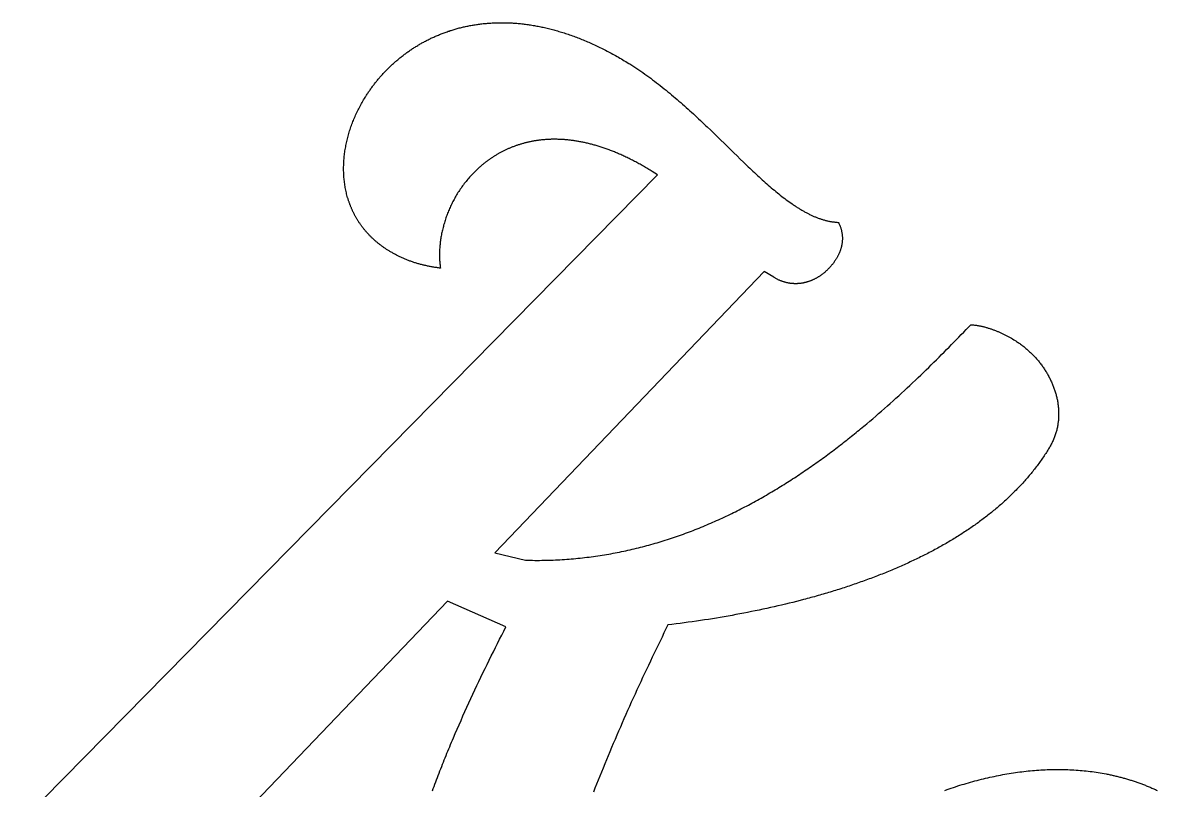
# Model space of a CAD drawing. Extents: x 156 to 510, y 849 to 1306.
# Drawn here: x 160.48 to 199.87, y 972.91 to 999.58 of the extents above; entities that cross this region are included whole.
import ezdxf

# ---------------------------------------------------------------- set-up
doc = ezdxf.new("R2010")
doc.units = 0
doc.layers.add('color#7d7d7dff', color=1, linetype='CONTINUOUS')

msp = doc.modelspace()

# ---------------------------------------------------------------- linework, layer by layer
at = {"layer": 'color#7d7d7dff'}
for points in [[(160.477, 971.883), (182.521, 994.296), (182.338, 994.41), (182.299, 994.434), (182.26, 994.457), (182.221, 994.481), (182.182, 994.504), (182.144, 994.527), (182.105, 994.55), (182.066, 994.572), (182.028, 994.594), (181.99, 994.616), (181.951, 994.637), (181.913, 994.658), (181.875, 994.679), (181.837, 994.7), (181.799, 994.72), (181.761, 994.74), (181.724, 994.76), (181.686, 994.78), (181.649, 994.799), (181.611, 994.818), (181.574, 994.837), (181.537, 994.855), (181.499, 994.873), (181.462, 994.891), (181.425, 994.909), (181.388, 994.926), (181.352, 994.943), (181.315, 994.96), (181.278, 994.976), (181.242, 994.993), (181.205, 995.009), (181.169, 995.024), (181.133, 995.04), (181.097, 995.055), (181.061, 995.07), (181.025, 995.085), (180.989, 995.099), (180.953, 995.113), (180.917, 995.127), (180.882, 995.141), (180.846, 995.154), (180.811, 995.167), (180.775, 995.18), (180.74, 995.193), (180.705, 995.205), (180.67, 995.218), (180.635, 995.229), (180.6, 995.241), (180.566, 995.252), (180.531, 995.264), (180.496, 995.275), (180.462, 995.285), (180.428, 995.296), (180.393, 995.306), (180.359, 995.316), (180.325, 995.325), (180.291, 995.335), (180.257, 995.344), (180.223, 995.353), (180.19, 995.362), (180.156, 995.37), (180.122, 995.378), (180.089, 995.386), (180.056, 995.394), (180.022, 995.402), (179.989, 995.409), (179.956, 995.416), (179.923, 995.423), (179.891, 995.43), (179.858, 995.436), (179.825, 995.442), (179.793, 995.448), (179.76, 995.454), (179.728, 995.459), (179.696, 995.465), (179.663, 995.47), (179.631, 995.474), (179.599, 995.479), (179.567, 995.483), (179.536, 995.488), (179.504, 995.492), (179.472, 995.495), (179.441, 995.499), (179.41, 995.502), (179.378, 995.505), (179.347, 995.508), (179.316, 995.511), (179.285, 995.513), (179.254, 995.515), (179.223, 995.517), (179.193, 995.519), (179.162, 995.521), (179.132, 995.522), (179.101, 995.523), (179.071, 995.524), (179.041, 995.525), (179.011, 995.526), (178.981, 995.526), (178.951, 995.526), (178.921, 995.526), (178.891, 995.526), (178.862, 995.525), (178.832, 995.525), (178.803, 995.524), (178.774, 995.523), (178.744, 995.522), (178.715, 995.52), (178.686, 995.518), (178.657, 995.517), (178.629, 995.515), (178.6, 995.512), (178.571, 995.51), (178.543, 995.508), (178.515, 995.505), (178.486, 995.502), (178.458, 995.499), (178.43, 995.495), (178.402, 995.492), (178.374, 995.488), (178.347, 995.484), (178.319, 995.48), (178.291, 995.476), (178.264, 995.472), (178.237, 995.467), (178.209, 995.462), (178.182, 995.457), (178.155, 995.452), (178.128, 995.447), (178.101, 995.441), (178.075, 995.436), (178.048, 995.43), (178.022, 995.424), (177.995, 995.418), (177.969, 995.411), (177.943, 995.405), (177.917, 995.398), (177.891, 995.391), (177.865, 995.384), (177.839, 995.377), (177.813, 995.37), (177.788, 995.362), (177.762, 995.355), (177.737, 995.347), (177.712, 995.339), (177.686, 995.331), (177.661, 995.322), (177.636, 995.314), (177.612, 995.305), (177.587, 995.297), (177.562, 995.288), (177.538, 995.279), (177.513, 995.269), (177.489, 995.26), (177.465, 995.25), (177.441, 995.241), (177.417, 995.231), (177.393, 995.221), (177.369, 995.211), (177.345, 995.201), (177.322, 995.19), (177.298, 995.18), (177.275, 995.169), (177.252, 995.158), (177.229, 995.147), (177.206, 995.136), (177.183, 995.125), (177.16, 995.113), (177.137, 995.102), (177.115, 995.09), (177.092, 995.078), (177.07, 995.066), (177.048, 995.054), (177.026, 995.042), (177.004, 995.029), (176.982, 995.017), (176.96, 995.004), (176.938, 994.992), (176.916, 994.979), (176.895, 994.966), (176.874, 994.952), (176.852, 994.939), (176.831, 994.926), (176.81, 994.912), (176.789, 994.899), (176.768, 994.885), (176.748, 994.871), (176.727, 994.857), (176.707, 994.843), (176.686, 994.829), (176.666, 994.814), (176.646, 994.8), (176.626, 994.785), (176.606, 994.77), (176.586, 994.756), (176.566, 994.741), (176.547, 994.726), (176.527, 994.71), (176.508, 994.695), (176.489, 994.68), (176.469, 994.664), (176.45, 994.649), (176.431, 994.633), (176.413, 994.617), (176.394, 994.601), (176.375, 994.585), (176.357, 994.569), (176.338, 994.553), (176.32, 994.537), (176.302, 994.52), (176.266, 994.487), (176.231, 994.453), (176.196, 994.42), (176.161, 994.385), (176.127, 994.351), (176.093, 994.315), (176.06, 994.28), (176.027, 994.244), (175.995, 994.208), (175.963, 994.172), (175.932, 994.135), (175.901, 994.098), (175.871, 994.061), (175.841, 994.023), (175.811, 993.985), (175.782, 993.947), (175.754, 993.908), (175.725, 993.87), (175.698, 993.83), (175.671, 993.791), (175.644, 993.752), (175.618, 993.712), (175.592, 993.672), (175.567, 993.631), (175.544, 993.593), (175.521, 993.555), (175.499, 993.517), (175.477, 993.478), (175.455, 993.439), (175.434, 993.4), (175.414, 993.361), (175.393, 993.321), (175.374, 993.281), (175.354, 993.241), (175.336, 993.201), (175.317, 993.161), (175.299, 993.121), (175.282, 993.08), (175.264, 993.039), (175.248, 992.998), (175.232, 992.957), (175.216, 992.916), (175.201, 992.875), (175.186, 992.834), (175.171, 992.792), (175.157, 992.751), (175.144, 992.709), (175.131, 992.668), (175.118, 992.626), (175.106, 992.584), (175.094, 992.542), (175.083, 992.501), (175.072, 992.459), (175.061, 992.417), (175.052, 992.375), (175.042, 992.333), (175.033, 992.291), (175.024, 992.25), (175.016, 992.208), (175.009, 992.166), (175.001, 992.125), (174.995, 992.083), (174.988, 992.041), (174.983, 992), (174.977, 991.959), (174.972, 991.917), (174.968, 991.876), (174.964, 991.835), (174.961, 991.794), (174.958, 991.753), (174.955, 991.713), (174.953, 991.672), (174.951, 991.632), (174.95, 991.592), (174.949, 991.551), (174.949, 991.512), (174.949, 991.472), (174.95, 991.433), (174.951, 991.393), (174.953, 991.354), (174.955, 991.315), (174.958, 991.277), (174.961, 991.238), (174.964, 991.2), (174.968, 991.163), (174.973, 991.125), (174.978, 991.088), (174.983, 991.051), (174.95, 991.055), (174.917, 991.059), (174.885, 991.063), (174.852, 991.068), (174.82, 991.073), (174.787, 991.078), (174.755, 991.083), (174.723, 991.088), (174.692, 991.094), (174.66, 991.099), (174.629, 991.105), (174.598, 991.111), (174.567, 991.117), (174.536, 991.124), (174.505, 991.13), (174.475, 991.137), (174.444, 991.144), (174.414, 991.151), (174.384, 991.158), (174.354, 991.165), (174.325, 991.173), (174.295, 991.181), (174.266, 991.189), (174.237, 991.197), (174.208, 991.205), (174.179, 991.214), (174.15, 991.222), (174.121, 991.231), (174.093, 991.24), (174.064, 991.249), (174.036, 991.258), (174.008, 991.268), (173.98, 991.278), (173.953, 991.287), (173.925, 991.297), (173.898, 991.308), (173.87, 991.318), (173.843, 991.328), (173.816, 991.339), (173.789, 991.35), (173.762, 991.361), (173.736, 991.372), (173.709, 991.384), (173.683, 991.395), (173.657, 991.407), (173.63, 991.419), (173.604, 991.431), (173.578, 991.443), (173.553, 991.455), (173.527, 991.468), (173.502, 991.48), (173.476, 991.493), (173.451, 991.506), (173.426, 991.519), (173.401, 991.533), (173.376, 991.546), (173.351, 991.56), (173.326, 991.574), (173.301, 991.588), (173.277, 991.602), (173.252, 991.616), (173.228, 991.631), (173.204, 991.646), (173.18, 991.66), (173.158, 991.674), (173.136, 991.688), (173.115, 991.702), (173.093, 991.715), (173.072, 991.729), (173.051, 991.744), (173.03, 991.758), (173.01, 991.772), (172.989, 991.787), (172.969, 991.801), (172.949, 991.816), (172.929, 991.831), (172.909, 991.846), (172.889, 991.861), (172.869, 991.876), (172.85, 991.891), (172.831, 991.906), (172.812, 991.921), (172.793, 991.937), (172.774, 991.952), (172.755, 991.968), (172.737, 991.984), (172.719, 992), (172.701, 992.016), (172.683, 992.032), (172.665, 992.048), (172.647, 992.064), (172.63, 992.08), (172.612, 992.097), (172.595, 992.113), (172.578, 992.13), (172.561, 992.146), (172.545, 992.163), (172.528, 992.18), (172.512, 992.197), (172.496, 992.214), (172.48, 992.231), (172.464, 992.248), (172.448, 992.265), (172.432, 992.283), (172.417, 992.3), (172.402, 992.318), (172.386, 992.335), (172.371, 992.353), (172.357, 992.371), (172.342, 992.388), (172.327, 992.406), (172.313, 992.424), (172.299, 992.442), (172.285, 992.461), (172.271, 992.479), (172.257, 992.497), (172.244, 992.515), (172.23, 992.534), (172.217, 992.552), (172.204, 992.571), (172.191, 992.59), (172.178, 992.609), (172.165, 992.627), (172.153, 992.646), (172.14, 992.665), (172.128, 992.684), (172.116, 992.703), (172.104, 992.723), (172.093, 992.742), (172.081, 992.761), (172.069, 992.781), (172.058, 992.8), (172.047, 992.819), (172.036, 992.839), (172.025, 992.859), (172.014, 992.878), (172.004, 992.898), (171.993, 992.918), (171.983, 992.938), (171.973, 992.958), (171.963, 992.978), (171.953, 992.998), (171.944, 993.018), (171.934, 993.038), (171.925, 993.059), (171.915, 993.079), (171.906, 993.1), (171.897, 993.12), (171.889, 993.14), (171.88, 993.161), (171.871, 993.182), (171.863, 993.202), (171.855, 993.223), (171.847, 993.244), (171.839, 993.265), (171.831, 993.286), (171.823, 993.307), (171.816, 993.328), (171.809, 993.349), (171.801, 993.37), (171.794, 993.391), (171.788, 993.412), (171.781, 993.433), (171.774, 993.455), (171.768, 993.476), (171.761, 993.497), (171.749, 993.54), (171.737, 993.583), (171.726, 993.627), (171.716, 993.67), (171.706, 993.714), (171.696, 993.757), (171.688, 993.801), (171.679, 993.846), (171.672, 993.89), (171.665, 993.934), (171.658, 993.979), (171.652, 994.023), (171.646, 994.068), (171.641, 994.113), (171.637, 994.158), (171.633, 994.203), (171.63, 994.248), (171.627, 994.294), (171.625, 994.339), (171.623, 994.385), (171.622, 994.43), (171.621, 994.476), (171.621, 994.522), (171.622, 994.568), (171.623, 994.614), (171.624, 994.66), (171.626, 994.706), (171.629, 994.752), (171.632, 994.798), (171.636, 994.844), (171.64, 994.891), (171.645, 994.937), (171.65, 994.983), (171.655, 995.03), (171.662, 995.076), (171.668, 995.122), (171.676, 995.169), (171.683, 995.215), (171.692, 995.262), (171.7, 995.308), (171.71, 995.355), (171.719, 995.401), (171.73, 995.447), (171.741, 995.494), (171.752, 995.54), (171.764, 995.587), (171.776, 995.633), (171.789, 995.679), (171.802, 995.725), (171.816, 995.772), (171.83, 995.818), (171.845, 995.864), (171.86, 995.91), (171.876, 995.956), (171.892, 996.001), (171.908, 996.047), (171.926, 996.093), (171.943, 996.139), (171.961, 996.184), (171.98, 996.229), (171.999, 996.275), (172.018, 996.32), (172.038, 996.365), (172.059, 996.41), (172.08, 996.455), (172.101, 996.5), (172.123, 996.544), (172.145, 996.589), (172.168, 996.633), (172.191, 996.677), (172.215, 996.721), (172.239, 996.765), (172.264, 996.809), (172.289, 996.853), (172.314, 996.896), (172.34, 996.939), (172.367, 996.982), (172.383, 997.009), (172.4, 997.036), (172.418, 997.063), (172.435, 997.09), (172.453, 997.117), (172.47, 997.143), (172.488, 997.17), (172.506, 997.197), (172.525, 997.223), (172.543, 997.249), (172.562, 997.276), (172.581, 997.302), (172.6, 997.328), (172.619, 997.354), (172.638, 997.38), (172.658, 997.406), (172.677, 997.431), (172.697, 997.457), (172.717, 997.483), (172.737, 997.508), (172.758, 997.534), (172.778, 997.559), (172.799, 997.584), (172.82, 997.609), (172.841, 997.634), (172.862, 997.659), (172.883, 997.684), (172.905, 997.708), (172.927, 997.733), (172.949, 997.758), (172.971, 997.782), (172.993, 997.806), (173.015, 997.83), (173.038, 997.854), (173.061, 997.878), (173.084, 997.902), (173.107, 997.926), (173.13, 997.949), (173.153, 997.973), (173.177, 997.996), (173.201, 998.019), (173.225, 998.043), (173.249, 998.066), (173.273, 998.088), (173.297, 998.111), (173.322, 998.134), (173.347, 998.156), (173.371, 998.179), (173.397, 998.201), (173.422, 998.223), (173.447, 998.245), (173.473, 998.267), (173.498, 998.289), (173.524, 998.31), (173.55, 998.332), (173.576, 998.353), (173.603, 998.374), (173.629, 998.395), (173.656, 998.416), (173.683, 998.437), (173.71, 998.457), (173.737, 998.478), (173.764, 998.498), (173.791, 998.518), (173.819, 998.538), (173.847, 998.558), (173.875, 998.578), (173.903, 998.597), (173.931, 998.617), (173.959, 998.636), (173.988, 998.655), (174.017, 998.674), (174.045, 998.693), (174.074, 998.711), (174.103, 998.73), (174.133, 998.748), (174.162, 998.766), (174.192, 998.784), (174.222, 998.802), (174.251, 998.819), (174.281, 998.837), (174.312, 998.854), (174.342, 998.871), (174.372, 998.888), (174.403, 998.905), (174.434, 998.922), (174.465, 998.938), (174.496, 998.954), (174.527, 998.97), (174.559, 998.986), (174.59, 999.002), (174.622, 999.017), (174.654, 999.033), (174.685, 999.048), (174.718, 999.063), (174.75, 999.077), (174.782, 999.092), (174.815, 999.106), (174.847, 999.121), (174.88, 999.135), (174.913, 999.148), (174.946, 999.162), (174.98, 999.176), (175.013, 999.189), (175.047, 999.202), (175.08, 999.215), (175.114, 999.227), (175.148, 999.24), (175.182, 999.252), (175.216, 999.264), (175.251, 999.276), (175.285, 999.287), (175.32, 999.299), (175.355, 999.31), (175.39, 999.321), (175.425, 999.332), (175.46, 999.342), (175.495, 999.352), (175.531, 999.363), (175.566, 999.372), (175.602, 999.382), (175.638, 999.392), (175.674, 999.401), (175.71, 999.41), (175.746, 999.419), (175.783, 999.427), (175.819, 999.436), (175.856, 999.444), (175.893, 999.452), (175.93, 999.459), (175.967, 999.467), (176.004, 999.474), (176.042, 999.481), (176.079, 999.488), (176.117, 999.494), (176.154, 999.5), (176.192, 999.506), (176.23, 999.512), (176.268, 999.518), (176.307, 999.523), (176.345, 999.528), (176.383, 999.533), (176.422, 999.537), (176.461, 999.542), (176.5, 999.546), (176.539, 999.55), (176.578, 999.553), (176.617, 999.556), (176.657, 999.559), (176.696, 999.562), (176.736, 999.565), (176.776, 999.567), (176.815, 999.569), (176.855, 999.571), (176.896, 999.572), (176.936, 999.574), (176.976, 999.575), (177.017, 999.575), (177.057, 999.576), (177.098, 999.576), (177.139, 999.576), (177.18, 999.576), (177.221, 999.575), (177.262, 999.574), (177.304, 999.573), (177.345, 999.572), (177.387, 999.57), (177.428, 999.568), (177.47, 999.566), (177.512, 999.563), (177.554, 999.56), (177.596, 999.557), (177.639, 999.554), (177.681, 999.55), (177.724, 999.546), (177.766, 999.542), (177.809, 999.537), (177.852, 999.532), (177.895, 999.527), (177.938, 999.522), (177.981, 999.516), (178.024, 999.51), (178.068, 999.504), (178.111, 999.497), (178.155, 999.491), (178.199, 999.483), (178.243, 999.476), (178.287, 999.468), (178.331, 999.46), (178.375, 999.452), (178.419, 999.443), (178.464, 999.434), (178.508, 999.425), (178.553, 999.415), (178.598, 999.405), (178.643, 999.395), (178.688, 999.384), (178.733, 999.373), (178.778, 999.362), (178.823, 999.351), (178.868, 999.339), (178.914, 999.327), (178.96, 999.314), (179.005, 999.302), (179.051, 999.288), (179.097, 999.275), (179.143, 999.261), (179.189, 999.247), (179.235, 999.233), (179.282, 999.218), (179.328, 999.203), (179.375, 999.188), (179.421, 999.172), (179.468, 999.156), (179.515, 999.139), (179.562, 999.123), (179.609, 999.106), (179.656, 999.088), (179.703, 999.071), (179.751, 999.052), (179.798, 999.034), (179.846, 999.015), (179.893, 998.996), (179.941, 998.977), (179.989, 998.957), (180.037, 998.937), (180.085, 998.916), (180.133, 998.895), (180.181, 998.874), (180.229, 998.853), (180.278, 998.831), (180.326, 998.808), (180.375, 998.786), (180.424, 998.763), (180.472, 998.739), (180.521, 998.716), (180.57, 998.692), (180.619, 998.667), (180.668, 998.642), (180.718, 998.617), (180.767, 998.592), (180.816, 998.566), (180.866, 998.539), (180.916, 998.513), (180.965, 998.486), (181.015, 998.458), (181.065, 998.431), (181.115, 998.402), (181.165, 998.374), (181.215, 998.345), (181.265, 998.316), (181.316, 998.286), (181.366, 998.256), (181.416, 998.226), (181.467, 998.195), (181.518, 998.164), (181.553, 998.141), (181.589, 998.119), (181.624, 998.097), (181.66, 998.074), (181.695, 998.051), (181.73, 998.028), (181.765, 998.005), (181.8, 997.982), (181.835, 997.959), (181.87, 997.935), (181.905, 997.912), (181.94, 997.888), (181.974, 997.864), (182.009, 997.84), (182.078, 997.792), (182.146, 997.743), (182.214, 997.694), (182.282, 997.644), (182.35, 997.594), (182.417, 997.543), (182.484, 997.492), (182.551, 997.441), (182.617, 997.389), (182.683, 997.337), (182.749, 997.284), (182.815, 997.232), (182.88, 997.178), (182.945, 997.125), (183.009, 997.071), (183.074, 997.017), (183.138, 996.962), (183.202, 996.908), (183.265, 996.853), (183.329, 996.798), (183.392, 996.742), (183.454, 996.687), (183.517, 996.631), (183.579, 996.575), (183.641, 996.519), (183.703, 996.463), (183.764, 996.407), (183.825, 996.35), (183.886, 996.294), (183.947, 996.237), (184.008, 996.18), (184.068, 996.124), (184.128, 996.067), (184.188, 996.01), (184.247, 995.953), (184.366, 995.84), (184.483, 995.726), (184.6, 995.613), (184.716, 995.501), (184.831, 995.388), (185.058, 995.166), (185.171, 995.055), (185.283, 994.946), (185.394, 994.838), (185.504, 994.731), (185.614, 994.626), (185.669, 994.574), (185.723, 994.522), (185.778, 994.47), (185.832, 994.419), (185.886, 994.368), (185.94, 994.318), (185.994, 994.268), (186.047, 994.219), (186.101, 994.17), (186.154, 994.122), (186.207, 994.074), (186.26, 994.026), (186.313, 993.98), (186.366, 993.933), (186.418, 993.888), (186.471, 993.842), (186.523, 993.798), (186.576, 993.754), (186.628, 993.711), (186.68, 993.668), (186.732, 993.626), (186.784, 993.584), (186.835, 993.544), (186.887, 993.504), (186.939, 993.464), (186.99, 993.426), (187.041, 993.388), (187.093, 993.351), (187.144, 993.314), (187.195, 993.279), (187.22, 993.261), (187.246, 993.244), (187.271, 993.227), (187.297, 993.21), (187.322, 993.193), (187.348, 993.177), (187.373, 993.161), (187.398, 993.145), (187.424, 993.129), (187.449, 993.113), (187.474, 993.098), (187.5, 993.083), (187.525, 993.068), (187.55, 993.053), (187.575, 993.038), (187.601, 993.024), (187.626, 993.01), (187.651, 992.996), (187.676, 992.983), (187.702, 992.969), (187.727, 992.956), (187.752, 992.943), (187.777, 992.931), (187.802, 992.918), (187.827, 992.906), (187.852, 992.894), (187.877, 992.882), (187.902, 992.871), (187.927, 992.86), (187.953, 992.849), (187.978, 992.838), (188.003, 992.828), (188.028, 992.818), (188.053, 992.808), (188.078, 992.798), (188.103, 992.789), (188.128, 992.78), (188.153, 992.771), (188.177, 992.762), (188.202, 992.754), (188.227, 992.746), (188.252, 992.738), (188.277, 992.731), (188.302, 992.723), (188.327, 992.716), (188.352, 992.71), (188.377, 992.703), (188.402, 992.697), (188.427, 992.692), (188.452, 992.686), (188.476, 992.681), (188.501, 992.676), (188.526, 992.671), (188.551, 992.667), (188.576, 992.663), (188.601, 992.659), (188.626, 992.656), (188.651, 992.653), (188.675, 992.65), (188.7, 992.647), (188.725, 992.645), (188.75, 992.643), (188.775, 992.641), (188.8, 992.64), (188.81, 992.619), (188.82, 992.598), (188.83, 992.577), (188.839, 992.556), (188.848, 992.535), (188.856, 992.514), (188.864, 992.493), (188.872, 992.472), (188.879, 992.451), (188.886, 992.43), (188.892, 992.409), (188.898, 992.388), (188.903, 992.367), (188.908, 992.346), (188.913, 992.325), (188.917, 992.305), (188.921, 992.284), (188.924, 992.263), (188.927, 992.242), (188.93, 992.221), (188.932, 992.2), (188.934, 992.18), (188.935, 992.159), (188.937, 992.138), (188.937, 992.118), (188.938, 992.097), (188.938, 992.077), (188.937, 992.056), (188.937, 992.036), (188.936, 992.015), (188.934, 991.995), (188.933, 991.975), (188.931, 991.954), (188.928, 991.934), (188.926, 991.914), (188.923, 991.894), (188.919, 991.874), (188.916, 991.854), (188.912, 991.834), (188.908, 991.815), (188.903, 991.795), (188.898, 991.775), (188.893, 991.756), (188.888, 991.736), (188.882, 991.717), (188.876, 991.698), (188.87, 991.679), (188.863, 991.66), (188.856, 991.641), (188.849, 991.622), (188.842, 991.603), (188.834, 991.584), (188.826, 991.566), (188.818, 991.547), (188.809, 991.529), (188.801, 991.511), (188.792, 991.493), (188.783, 991.475), (188.773, 991.457), (188.764, 991.439), (188.754, 991.421), (188.744, 991.404), (188.733, 991.386), (188.723, 991.369), (188.713, 991.353), (188.702, 991.337), (188.692, 991.321), (188.681, 991.305), (188.67, 991.289), (188.659, 991.273), (188.648, 991.257), (188.637, 991.241), (188.625, 991.226), (188.613, 991.211), (188.602, 991.195), (188.59, 991.18), (188.577, 991.165), (188.565, 991.15), (188.553, 991.135), (188.54, 991.12), (188.528, 991.106), (188.515, 991.091), (188.502, 991.077), (188.489, 991.063), (188.475, 991.049), (188.462, 991.035), (188.448, 991.021), (188.435, 991.007), (188.421, 990.993), (188.407, 990.98), (188.393, 990.967), (188.379, 990.954), (188.364, 990.941), (188.35, 990.928), (188.335, 990.915), (188.32, 990.903), (188.306, 990.89), (188.291, 990.878), (188.276, 990.866), (188.26, 990.854), (188.245, 990.842), (188.23, 990.831), (188.214, 990.819), (188.198, 990.808), (188.183, 990.797), (188.167, 990.786), (188.151, 990.775), (188.135, 990.765), (188.119, 990.754), (188.102, 990.744), (188.086, 990.734), (188.069, 990.724), (188.053, 990.715), (188.036, 990.705), (188.019, 990.696), (188.002, 990.687), (187.985, 990.678), (187.968, 990.669), (187.951, 990.661), (187.934, 990.653), (187.917, 990.645), (187.899, 990.637), (187.882, 990.629), (187.864, 990.622), (187.846, 990.615), (187.829, 990.608), (187.811, 990.601), (187.793, 990.594), (187.775, 990.588), (187.757, 990.582), (187.739, 990.576), (187.72, 990.571), (187.702, 990.565), (187.684, 990.56), (187.665, 990.555), (187.647, 990.55), (187.628, 990.546), (187.61, 990.542), (187.591, 990.538), (187.573, 990.534), (187.554, 990.531), (187.535, 990.527), (187.516, 990.524), (187.497, 990.522), (187.478, 990.519), (187.459, 990.517), (187.44, 990.515), (187.421, 990.513), (187.402, 990.512), (187.382, 990.511), (187.363, 990.51), (187.344, 990.509), (187.325, 990.509), (187.305, 990.509), (187.286, 990.509), (187.266, 990.51), (187.247, 990.511), (187.227, 990.512), (187.208, 990.513), (187.188, 990.515), (187.168, 990.517), (187.149, 990.519), (187.129, 990.522), (187.109, 990.524), (187.09, 990.528), (187.07, 990.531), (187.05, 990.535), (187.03, 990.539), (187.011, 990.543), (186.991, 990.548), (186.971, 990.553), (186.951, 990.558), (186.931, 990.564), (186.912, 990.57), (186.892, 990.576), (186.872, 990.583), (186.852, 990.59), (186.832, 990.597), (186.812, 990.604), (186.792, 990.612), (186.772, 990.62), (186.753, 990.629), (186.733, 990.638), (186.713, 990.647), (186.693, 990.657), (186.673, 990.667), (186.653, 990.677), (186.633, 990.688), (186.614, 990.699), (186.594, 990.71), (186.574, 990.722), (186.554, 990.734), (186.224, 990.938), (176.872, 981.158), (177.933, 980.906), (178.014, 980.904), (178.095, 980.903), (178.176, 980.902), (178.257, 980.901), (178.337, 980.901), (178.418, 980.901), (178.498, 980.902), (178.578, 980.903), (178.658, 980.905), (178.737, 980.907), (178.817, 980.909), (178.896, 980.912), (178.975, 980.916), (179.054, 980.919), (179.133, 980.924), (179.212, 980.928), (179.29, 980.933), (179.369, 980.939), (179.447, 980.944), (179.525, 980.951), (179.603, 980.957), (179.68, 980.964), (179.758, 980.972), (179.835, 980.98), (179.912, 980.988), (179.989, 980.997), (180.066, 981.006), (180.142, 981.015), (180.219, 981.025), (180.295, 981.035), (180.371, 981.046), (180.447, 981.057), (180.523, 981.068), (180.599, 981.08), (180.674, 981.092), (180.75, 981.105), (180.825, 981.118), (180.9, 981.131), (180.974, 981.145), (181.049, 981.159), (181.123, 981.173), (181.198, 981.188), (181.272, 981.203), (181.346, 981.218), (181.42, 981.234), (181.493, 981.25), (181.567, 981.267), (181.64, 981.284), (181.713, 981.301), (181.786, 981.319), (181.859, 981.337), (181.932, 981.355), (182.004, 981.373), (182.076, 981.392), (182.148, 981.412), (182.22, 981.431), (182.292, 981.451), (182.364, 981.472), (182.435, 981.492), (182.507, 981.513), (182.578, 981.534), (182.649, 981.556), (182.72, 981.578), (182.79, 981.6), (182.861, 981.622), (182.931, 981.645), (183.001, 981.668), (183.071, 981.692), (183.141, 981.716), (183.211, 981.74), (183.28, 981.764), (183.35, 981.789), (183.419, 981.814), (183.488, 981.839), (183.557, 981.864), (183.625, 981.89), (183.694, 981.916), (183.762, 981.943), (183.83, 981.969), (183.898, 981.996), (183.966, 982.023), (184.034, 982.051), (184.101, 982.079), (184.169, 982.107), (184.236, 982.135), (184.303, 982.164), (184.37, 982.193), (184.437, 982.222), (184.503, 982.251), (184.57, 982.281), (184.636, 982.311), (184.702, 982.341), (184.768, 982.371), (184.834, 982.402), (184.899, 982.433), (184.965, 982.464), (185.03, 982.495), (185.095, 982.527), (185.16, 982.559), (185.225, 982.591), (185.289, 982.623), (185.354, 982.656), (185.418, 982.688), (185.482, 982.721), (185.546, 982.755), (185.61, 982.788), (185.673, 982.822), (185.737, 982.856), (185.8, 982.89), (185.863, 982.924), (185.926, 982.959), (185.989, 982.994), (186.052, 983.029), (186.114, 983.064), (186.177, 983.099), (186.239, 983.135), (186.301, 983.17), (186.363, 983.206), (186.425, 983.243), (186.486, 983.279), (186.547, 983.316), (186.609, 983.352), (186.67, 983.389), (186.731, 983.426), (186.791, 983.464), (186.852, 983.501), (186.912, 983.539), (186.973, 983.577), (187.033, 983.615), (187.093, 983.653), (187.153, 983.691), (187.212, 983.73), (187.272, 983.768), (187.331, 983.807), (187.39, 983.846), (187.449, 983.885), (187.508, 983.925), (187.567, 983.964), (187.625, 984.004), (187.683, 984.044), (187.742, 984.084), (187.8, 984.124), (187.858, 984.164), (187.915, 984.204), (187.973, 984.245), (188.03, 984.285), (188.087, 984.326), (188.145, 984.367), (188.201, 984.408), (188.258, 984.449), (188.315, 984.49), (188.371, 984.532), (188.428, 984.573), (188.484, 984.615), (188.54, 984.657), (188.595, 984.698), (188.651, 984.74), (188.707, 984.782), (188.762, 984.825), (188.817, 984.867), (188.872, 984.909), (188.927, 984.952), (188.982, 984.994), (189.036, 985.037), (189.091, 985.08), (189.145, 985.123), (189.199, 985.166), (189.253, 985.209), (189.307, 985.252), (189.36, 985.295), (189.414, 985.339), (189.467, 985.382), (189.52, 985.425), (189.573, 985.469), (189.626, 985.513), (189.679, 985.556), (189.731, 985.6), (189.784, 985.644), (189.888, 985.732), (189.992, 985.82), (190.095, 985.908), (190.197, 985.996), (190.299, 986.085), (190.4, 986.174), (190.501, 986.263), (190.601, 986.352), (190.7, 986.441), (190.799, 986.531), (190.897, 986.62), (190.994, 986.709), (191.091, 986.799), (191.187, 986.888), (191.283, 986.978), (191.378, 987.068), (191.472, 987.157), (191.566, 987.247), (191.659, 987.336), (191.752, 987.425), (191.844, 987.515), (191.935, 987.604), (192.026, 987.693), (192.116, 987.782), (192.205, 987.87), (192.294, 987.959), (192.383, 988.047), (192.47, 988.135), (192.557, 988.223), (192.644, 988.311), (192.73, 988.398), (192.815, 988.485), (192.9, 988.572), (192.984, 988.658), (193.067, 988.744), (193.15, 988.83), (193.232, 988.915), (193.314, 989), (193.395, 989.085), (193.42, 989.083), (193.445, 989.081), (193.471, 989.079), (193.496, 989.077), (193.522, 989.074), (193.547, 989.071), (193.572, 989.068), (193.598, 989.064), (193.623, 989.06), (193.649, 989.056), (193.674, 989.051), (193.699, 989.047), (193.725, 989.042), (193.75, 989.036), (193.776, 989.031), (193.801, 989.025), (193.826, 989.019), (193.852, 989.013), (193.877, 989.006), (193.902, 989), (193.927, 988.993), (193.952, 988.986), (193.978, 988.978), (194.003, 988.971), (194.028, 988.963), (194.053, 988.955), (194.078, 988.947), (194.102, 988.938), (194.127, 988.93), (194.152, 988.921), (194.177, 988.912), (194.201, 988.903), (194.226, 988.893), (194.25, 988.884), (194.275, 988.874), (194.299, 988.864), (194.323, 988.854), (194.347, 988.844), (194.371, 988.834), (194.395, 988.823), (194.419, 988.813), (194.443, 988.802), (194.466, 988.791), (194.49, 988.78), (194.513, 988.769), (194.537, 988.757), (194.56, 988.746), (194.583, 988.734), (194.606, 988.723), (194.629, 988.711), (194.674, 988.687), (194.719, 988.663), (194.763, 988.639), (194.806, 988.614), (194.849, 988.589), (194.891, 988.564), (194.933, 988.538), (194.961, 988.521), (194.989, 988.503), (195.017, 988.484), (195.045, 988.465), (195.073, 988.446), (195.1, 988.427), (195.128, 988.407), (195.155, 988.387), (195.182, 988.367), (195.208, 988.347), (195.235, 988.326), (195.261, 988.305), (195.288, 988.283), (195.314, 988.261), (195.339, 988.239), (195.365, 988.217), (195.39, 988.194), (195.416, 988.172), (195.441, 988.148), (195.465, 988.125), (195.49, 988.101), (195.514, 988.077), (195.538, 988.053), (195.562, 988.029), (195.586, 988.004), (195.609, 987.979), (195.632, 987.954), (195.655, 987.929), (195.678, 987.903), (195.7, 987.877), (195.722, 987.851), (195.744, 987.825), (195.766, 987.798), (195.787, 987.771), (195.808, 987.744), (195.829, 987.717), (195.849, 987.69), (195.87, 987.662), (195.89, 987.634), (195.909, 987.606), (195.929, 987.578), (195.948, 987.549), (195.966, 987.521), (195.985, 987.492), (196.003, 987.463), (196.021, 987.434), (196.038, 987.405), (196.056, 987.375), (196.073, 987.345), (196.089, 987.316), (196.105, 987.286), (196.121, 987.256), (196.137, 987.225), (196.152, 987.195), (196.167, 987.164), (196.182, 987.133), (196.196, 987.103), (196.21, 987.072), (196.223, 987.04), (196.237, 987.009), (196.249, 986.978), (196.262, 986.946), (196.274, 986.915), (196.286, 986.883), (196.297, 986.851), (196.308, 986.819), (196.318, 986.787), (196.329, 986.755), (196.338, 986.723), (196.348, 986.69), (196.357, 986.658), (196.365, 986.625), (196.374, 986.593), (196.381, 986.56), (196.389, 986.527), (196.396, 986.494), (196.402, 986.461), (196.408, 986.428), (196.414, 986.395), (196.419, 986.362), (196.424, 986.329), (196.429, 986.296), (196.433, 986.263), (196.436, 986.229), (196.439, 986.196), (196.442, 986.163), (196.444, 986.129), (196.446, 986.096), (196.447, 986.062), (196.448, 986.029), (196.448, 985.995), (196.448, 985.962), (196.447, 985.928), (196.446, 985.895), (196.445, 985.861), (196.443, 985.827), (196.44, 985.794), (196.437, 985.76), (196.434, 985.727), (196.43, 985.693), (196.425, 985.66), (196.42, 985.626), (196.415, 985.593), (196.409, 985.559), (196.402, 985.526), (196.395, 985.492), (196.387, 985.459), (196.379, 985.425), (196.371, 985.392), (196.361, 985.359), (196.352, 985.326), (196.341, 985.293), (196.331, 985.259), (196.319, 985.226), (196.307, 985.193), (196.295, 985.16), (196.282, 985.128), (196.268, 985.095), (196.254, 985.062), (196.239, 985.03), (196.224, 984.997), (196.208, 984.965), (196.192, 984.932), (196.175, 984.9), (196.157, 984.868), (196.139, 984.836), (196.12, 984.804), (196.101, 984.772), (196.076, 984.732), (196.05, 984.691), (196.024, 984.651), (195.999, 984.611), (195.972, 984.572), (195.946, 984.532), (195.919, 984.493), (195.892, 984.453), (195.865, 984.414), (195.838, 984.375), (195.81, 984.336), (195.782, 984.297), (195.754, 984.259), (195.725, 984.22), (195.696, 984.182), (195.667, 984.143), (195.638, 984.105), (195.609, 984.067), (195.579, 984.03), (195.549, 983.992), (195.519, 983.954), (195.488, 983.917), (195.457, 983.88), (195.426, 983.842), (195.395, 983.805), (195.364, 983.769), (195.332, 983.732), (195.3, 983.695), (195.268, 983.659), (195.235, 983.622), (195.203, 983.586), (195.17, 983.55), (195.137, 983.514), (195.103, 983.478), (195.069, 983.443), (195.035, 983.407), (195.001, 983.372), (194.967, 983.337), (194.932, 983.301), (194.897, 983.266), (194.862, 983.232), (194.827, 983.197), (194.791, 983.162), (194.756, 983.128), (194.72, 983.094), (194.683, 983.059), (194.647, 983.025), (194.61, 982.991), (194.573, 982.958), (194.536, 982.924), (194.498, 982.89), (194.461, 982.857), (194.423, 982.824), (194.385, 982.791), (194.346, 982.758), (194.308, 982.725), (194.269, 982.692), (194.23, 982.66), (194.191, 982.627), (194.151, 982.595), (194.112, 982.563), (194.072, 982.53), (194.031, 982.499), (193.991, 982.467), (193.95, 982.435), (193.91, 982.404), (193.869, 982.372), (193.827, 982.341), (193.786, 982.31), (193.744, 982.279), (193.702, 982.248), (193.66, 982.217), (193.618, 982.186), (193.575, 982.156), (193.532, 982.126), (193.489, 982.095), (193.446, 982.065), (193.403, 982.035), (193.359, 982.006), (193.315, 981.976), (193.271, 981.946), (193.227, 981.917), (193.183, 981.887), (193.138, 981.858), (193.093, 981.829), (193.048, 981.8), (193.002, 981.771), (192.957, 981.743), (192.911, 981.714), (192.865, 981.686), (192.819, 981.658), (192.773, 981.629), (192.726, 981.601), (192.68, 981.573), (192.633, 981.546), (192.585, 981.518), (192.538, 981.49), (192.491, 981.463), (192.443, 981.436), (192.395, 981.409), (192.347, 981.382), (192.298, 981.355), (192.25, 981.328), (192.201, 981.301), (192.152, 981.275), (192.103, 981.248), (192.054, 981.222), (192.004, 981.196), (191.954, 981.17), (191.904, 981.144), (191.854, 981.118), (191.804, 981.093), (191.754, 981.067), (191.703, 981.042), (191.652, 981.017), (191.601, 980.992), (191.55, 980.967), (191.498, 980.942), (191.447, 980.917), (191.395, 980.892), (191.343, 980.868), (191.291, 980.844), (191.238, 980.819), (191.186, 980.795), (191.133, 980.771), (191.08, 980.747), (191.027, 980.724), (190.974, 980.7), (190.92, 980.676), (190.867, 980.653), (190.813, 980.63), (190.759, 980.607), (190.705, 980.584), (190.65, 980.561), (190.596, 980.538), (190.541, 980.515), (190.486, 980.493), (190.431, 980.47), (190.376, 980.448), (190.32, 980.426), (190.265, 980.404), (190.209, 980.382), (190.153, 980.36), (190.097, 980.339), (190.041, 980.317), (189.984, 980.296), (189.928, 980.274), (189.871, 980.253), (189.814, 980.232), (189.757, 980.211), (189.699, 980.19), (189.642, 980.17), (189.584, 980.149), (189.527, 980.129), (189.469, 980.108), (189.41, 980.088), (189.352, 980.068), (189.294, 980.048), (189.235, 980.028), (189.176, 980.008), (189.117, 979.989), (189.058, 979.969), (188.999, 979.95), (188.94, 979.931), (188.88, 979.912), (188.82, 979.893), (188.761, 979.874), (188.701, 979.855), (188.64, 979.836), (188.58, 979.818), (188.519, 979.799), (188.459, 979.781), (188.398, 979.763), (188.337, 979.745), (188.276, 979.727), (188.215, 979.709), (188.153, 979.691), (188.092, 979.674), (188.03, 979.656), (187.968, 979.639), (187.906, 979.622), (187.844, 979.605), (187.782, 979.588), (187.719, 979.571), (187.657, 979.554), (187.594, 979.537), (187.468, 979.504), (187.341, 979.472), (187.214, 979.44), (187.087, 979.408), (186.959, 979.377), (186.83, 979.347), (186.701, 979.316), (186.571, 979.287), (186.44, 979.257), (186.31, 979.229), (186.178, 979.2), (186.046, 979.172), (185.914, 979.145), (185.781, 979.118), (185.647, 979.092), (185.513, 979.066), (185.379, 979.04), (185.244, 979.015), (185.109, 978.99), (184.973, 978.966), (184.836, 978.942), (184.699, 978.919), (184.562, 978.896), (184.424, 978.873), (184.286, 978.851), (184.147, 978.83), (184.008, 978.809), (183.869, 978.788), (183.728, 978.768), (183.588, 978.748), (183.447, 978.728), (183.306, 978.709), (183.164, 978.691), (183.022, 978.673), (182.879, 978.655), (182.811, 978.516), (182.744, 978.377), (182.676, 978.238), (182.608, 978.098), (182.54, 977.958), (182.473, 977.817), (182.405, 977.676), (182.338, 977.535), (182.271, 977.394), (182.204, 977.252), (182.137, 977.11), (182.07, 976.968), (182.004, 976.826), (181.937, 976.684), (181.871, 976.541), (181.806, 976.398), (181.74, 976.256), (181.675, 976.113), (181.61, 975.97), (181.546, 975.827), (181.482, 975.684), (181.418, 975.541), (181.355, 975.397), (181.292, 975.254), (181.229, 975.111), (181.167, 974.968), (181.105, 974.826), (181.044, 974.683), (180.983, 974.54), (180.922, 974.398), (180.862, 974.255), (180.803, 974.113), (180.744, 973.971), (180.686, 973.829), (180.628, 973.687), (180.571, 973.546), (180.514, 973.405), (180.458, 973.264), (180.403, 973.123), (180.348, 972.983), (180.294, 972.843)], [(174.704, 972.896), (174.732, 972.973), (174.76, 973.049), (174.789, 973.126), (174.818, 973.203), (174.847, 973.279), (174.876, 973.356), (174.906, 973.433), (174.935, 973.509), (174.965, 973.586), (174.995, 973.663), (175.025, 973.739), (175.056, 973.816), (175.086, 973.893), (175.117, 973.969), (175.148, 974.046), (175.179, 974.122), (175.21, 974.199), (175.242, 974.275), (175.273, 974.352), (175.305, 974.428), (175.337, 974.505), (175.369, 974.581), (175.401, 974.658), (175.434, 974.734), (175.499, 974.887), (175.564, 975.039), (175.63, 975.191), (175.697, 975.343), (175.764, 975.495), (175.832, 975.646), (175.9, 975.797), (175.969, 975.948), (176.038, 976.099), (176.107, 976.249), (176.177, 976.399), (176.248, 976.548), (176.318, 976.697), (176.389, 976.845), (176.46, 976.994), (176.532, 977.141), (176.603, 977.288), (176.675, 977.435), (176.747, 977.581), (176.82, 977.726), (176.892, 977.871), (176.965, 978.015), (177.038, 978.159), (177.111, 978.302), (177.184, 978.444), (177.257, 978.586), (175.228, 979.487), (166.732, 970.597)], [(192.497, 972.912), (192.572, 972.938), (192.646, 972.964), (192.721, 972.99), (192.795, 973.015), (192.87, 973.039), (192.944, 973.063), (193.019, 973.087), (193.093, 973.11), (193.168, 973.132), (193.242, 973.154), (193.317, 973.176), (193.391, 973.197), (193.466, 973.218), (193.54, 973.238), (193.615, 973.258), (193.689, 973.277), (193.764, 973.296), (193.838, 973.314), (193.912, 973.332), (193.987, 973.349), (194.061, 973.366), (194.135, 973.382), (194.21, 973.398), (194.284, 973.414), (194.358, 973.429), (194.432, 973.443), (194.506, 973.457), (194.58, 973.47), (194.654, 973.483), (194.728, 973.495), (194.802, 973.507), (194.876, 973.519), (194.95, 973.53), (195.023, 973.54), (195.097, 973.55), (195.17, 973.559), (195.244, 973.568), (195.317, 973.576), (195.391, 973.584), (195.464, 973.591), (195.537, 973.598), (195.61, 973.604), (195.683, 973.61), (195.756, 973.615), (195.829, 973.62), (195.902, 973.624), (195.974, 973.627), (196.047, 973.63), (196.119, 973.633), (196.192, 973.635), (196.264, 973.636), (196.336, 973.637), (196.408, 973.638), (196.48, 973.638), (196.552, 973.637), (196.623, 973.636), (196.695, 973.634), (196.766, 973.632), (196.838, 973.629), (196.909, 973.625), (196.98, 973.621), (197.051, 973.617), (197.121, 973.612), (197.192, 973.606), (197.263, 973.6), (197.333, 973.593), (197.403, 973.586), (197.473, 973.578), (197.543, 973.57), (197.613, 973.561), (197.682, 973.551), (197.752, 973.541), (197.821, 973.53), (197.89, 973.519), (197.959, 973.507), (198.028, 973.495), (198.096, 973.482), (198.13, 973.475), (198.165, 973.468), (198.199, 973.461), (198.233, 973.454), (198.267, 973.447), (198.301, 973.439), (198.335, 973.432), (198.369, 973.424), (198.403, 973.416), (198.436, 973.408), (198.47, 973.4), (198.504, 973.392), (198.538, 973.383), (198.571, 973.374), (198.605, 973.366), (198.638, 973.357), (198.672, 973.348), (198.705, 973.339), (198.739, 973.329), (198.772, 973.32), (198.805, 973.31), (198.838, 973.3), (198.872, 973.29), (198.905, 973.28), (198.938, 973.27), (198.971, 973.26), (199.004, 973.249), (199.037, 973.238), (199.07, 973.228), (199.102, 973.217), (199.135, 973.206), (199.168, 973.194), (199.201, 973.183), (199.233, 973.171), (199.266, 973.159), (199.298, 973.148), (199.331, 973.136), (199.363, 973.123), (199.395, 973.111), (199.428, 973.099), (199.46, 973.086), (199.492, 973.073), (199.524, 973.06), (199.556, 973.047), (199.588, 973.034), (199.62, 973.02), (199.652, 973.007), (199.684, 972.993), (199.715, 972.979), (199.747, 972.965), (199.779, 972.951), (199.81, 972.937), (199.842, 972.922), (199.873, 972.908)]]:
    msp.add_lwpolyline(points, dxfattribs=at)

doc.saveas('drawing.dxf')
